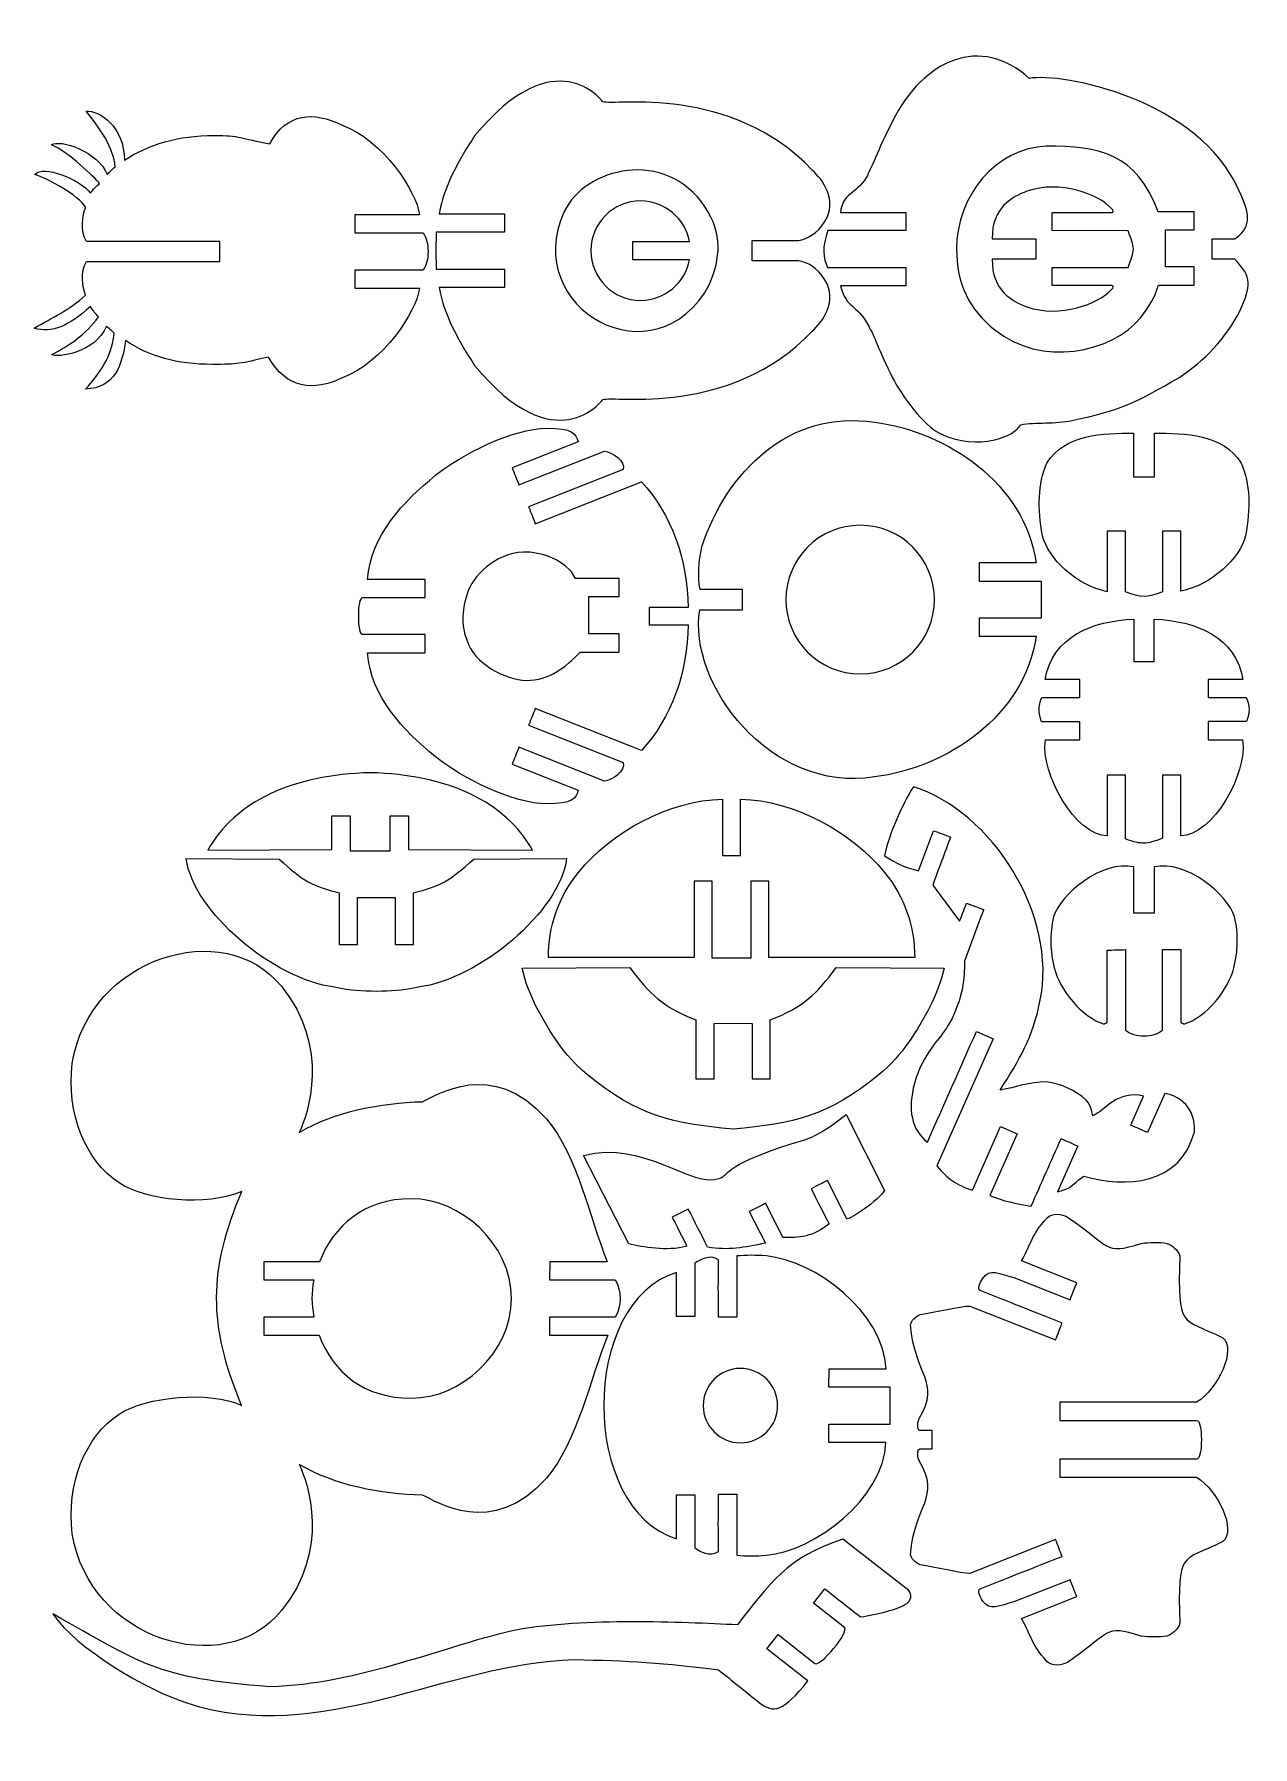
# Model space of a CAD drawing. Header units: inches. Extents: x 48 to 249, y 183 to 466.
import ezdxf

# ---------------------------------------------------------------- set-up
doc = ezdxf.new("R2010")
doc.units = ezdxf.units.IN
doc.header["$MEASUREMENT"] = 0
doc.layers.add('Capa 1', color=7, linetype='Continuous')

msp = doc.modelspace()

# ---------------------------------------------------------------- linework, layer by layer
at = {"layer": 'Capa 1', "color": 250, "lineweight": 20}
for points, knots in [([(114.56, 429.94), (114.56, 429.94), (114.59, 433), (114.59, 433), (114.59, 433), (125.86, 433), (125.86, 433), (125.86, 434.01), (125.86, 434.99), (125.86, 436), (125.86, 436), (115.07, 436), (115.07, 436), (115.95, 440.68), (118.36, 444.93), (120.94, 448.88), (134.31, 465.08), (142.07, 454.54), (142.11, 454.52), (143.95, 453.8), (163.21, 457.45), (176.68, 443.24), (178.42, 441.75), (180.95, 438.17), (178.8, 434.77), (177.48, 432.69), (175.96, 431.91), (174.42, 431.61), (174.42, 431.61), (166.76, 431.61), (166.76, 431.61), (166.76, 431.61), (166.76, 428.26), (166.76, 428.26), (166.76, 428.26), (174.42, 428.26), (174.42, 428.26), (175.96, 427.96), (177.48, 427.19), (178.8, 425.1), (180.95, 421.7), (178.42, 418.12), (176.68, 416.64), (163.21, 402.42), (143.95, 406.07), (142.11, 405.35), (142.07, 405.33), (134.31, 394.79), (120.94, 410.99), (118.36, 414.94), (115.95, 419.19), (115.07, 423.88), (115.07, 423.88), (125.86, 423.88), (125.86, 423.88), (125.86, 424.88), (125.86, 425.86), (125.86, 426.88), (125.86, 426.88), (114.59, 426.88), (114.59, 426.88), (114.59, 426.88), (114.56, 429.94), (114.56, 429.94), (114.56, 429.94), (114.56, 429.94), (114.56, 429.94)], [0, 0, 0, 0, 1, 1, 1, 2, 2, 2, 3, 3, 3, 4, 4, 4, 5, 5, 5, 6, 6, 6, 7, 7, 7, 8, 8, 8, 9, 9, 9, 10, 10, 10, 11, 11, 11, 12, 12, 12, 13, 13, 13, 14, 14, 14, 15, 15, 15, 16, 16, 16, 17, 17, 17, 18, 18, 18, 19, 19, 19, 20, 20, 20, 21, 21, 21, 22, 22, 22, 22]), ([(247.33, 419.93), (244.93, 415.44), (241.57, 411.78), (237.22, 408.97), (230.78, 405.2), (227.61, 403.47), (219.58, 401.92), (216.92, 401.29), (213.55, 401.67), (211.12, 401.21), (210.24, 399.35), (204.38, 396.67), (197.71, 399.8), (195.27, 401), (191.51, 405.85), (189.95, 408.97), (187.76, 413.36), (186.89, 416.04), (186.02, 417.47), (183.91, 421.49), (182.51, 419.98), (181.36, 424.14), (184.98, 424.14), (188.54, 424.14), (192.15, 424.14), (192.15, 424.14), (192.15, 427.14), (192.15, 427.14), (187.86, 427.14), (183.57, 427.14), (179.23, 427.14), (178.47, 428.7), (178.29, 430.66), (179.3, 433.25), (183.57, 433.25), (187.89, 433.26), (192.15, 433.26), (192.15, 433.26), (192.15, 436.26), (192.15, 436.26), (188.57, 436.26), (184.97, 436.26), (181.36, 436.26), (181.71, 439.4), (183.8, 439.15), (185.66, 442.05), (186.41, 443.46), (187.44, 446.28), (189.95, 451.31), (195.03, 461.47), (204.61, 465.66), (212.53, 458.36), (217.94, 459.41), (240.53, 454.89), (247.1, 440.02), (249.39, 435.43), (248.92, 433.57), (246.48, 431.88), (245.25, 431.88), (243.96, 431.88), (242.73, 431.88), (242.73, 430.7), (242.75, 429.71), (242.75, 428.53), (242.75, 428.53), (246.48, 428.53), (246.48, 428.53), (249.45, 425.44), (249.13, 424.21), (247.33, 419.93), (247.33, 419.93), (247.33, 419.93), (247.33, 419.93)], [0, 0, 0, 0, 1, 1, 1, 2, 2, 2, 3, 3, 3, 4, 4, 4, 5, 5, 5, 6, 6, 6, 7, 7, 7, 8, 8, 8, 9, 9, 9, 10, 10, 10, 11, 11, 11, 12, 12, 12, 13, 13, 13, 14, 14, 14, 15, 15, 15, 16, 16, 16, 17, 17, 17, 18, 18, 18, 19, 19, 19, 20, 20, 20, 21, 21, 21, 22, 22, 22, 23, 23, 23, 24, 24, 24, 24]), ([(56.76, 437.04), (56.16, 435.97), (55.79, 433.01), (56.84, 431.47), (56.84, 431.47), (78.86, 431.47), (78.86, 431.47), (78.86, 431.47), (78.86, 428.12), (78.86, 428.12), (78.86, 428.12), (56.87, 428.12), (56.87, 428.12), (55.83, 426.58), (56.11, 423.83), (56.71, 422.6), (53.99, 420.09), (51.13, 418.87), (48.22, 417.13), (51.07, 416.24), (54.02, 417.51), (57.52, 420.73), (57.91, 419.98), (58.35, 419.47), (58.85, 419.03), (56.66, 415.97), (53.95, 414.29), (51.13, 412.78), (51.97, 412.18), (58.36, 413.06), (60.14, 417.49), (60.49, 417.08), (60.94, 416.78), (61.44, 416.33), (61.15, 413.2), (59.68, 410.35), (56.7, 407.09), (61.61, 407.26), (62.69, 411.07), (63.31, 415.08), (67.27, 412.45), (71.76, 411.16), (77.65, 411.16), (81.93, 411.16), (82.09, 411.24), (86.93, 412.38), (89.72, 407.11), (94.49, 406.69), (98.95, 408.89), (105.91, 411.42), (111.35, 419.94), (111.84, 423.73), (111.84, 423.73), (101.17, 423.74), (101.17, 423.74), (101.17, 424.74), (101.17, 425.73), (101.17, 426.74), (101.17, 426.74), (112.44, 426.73), (112.44, 426.73), (113.04, 427.72), (113.26, 428.43), (113.25, 429.8), (113.26, 431.16), (113.04, 431.87), (112.44, 432.86), (112.44, 432.86), (101.17, 432.86), (101.17, 432.86), (101.17, 433.86), (101.17, 434.85), (101.17, 435.86), (101.17, 435.86), (111.84, 435.86), (111.84, 435.86), (111.35, 439.66), (105.91, 448.17), (98.95, 450.7), (94.49, 452.9), (89.91, 452.82), (87.11, 447.55), (82.22, 448.48), (82.22, 448.96), (77.94, 448.96), (72, 448.96), (67.05, 447.49), (63.1, 444.85), (63.15, 450.4), (58.95, 453.15), (56.78, 452.97), (58.88, 450.36), (61.44, 446.88), (61.56, 443.77), (61.06, 443.34), (60.66, 442.92), (60.27, 442.51), (58.87, 446.23), (52.45, 448.46), (51.07, 447.38), (53.81, 446.3), (58.2, 442.05), (59, 440.98), (58.5, 440.66), (57.95, 440.08), (57.49, 439.41), (55.82, 441.74), (49.63, 444.17), (48.34, 442.5), (50.67, 441.7), (55.45, 439.13), (56.76, 437.04), (56.76, 437.04), (56.76, 437.04), (56.76, 437.04)], [0, 0, 0, 0, 1, 1, 1, 2, 2, 2, 3, 3, 3, 4, 4, 4, 5, 5, 5, 6, 6, 6, 7, 7, 7, 8, 8, 8, 9, 9, 9, 10, 10, 10, 11, 11, 11, 12, 12, 12, 13, 13, 13, 14, 14, 14, 15, 15, 15, 16, 16, 16, 17, 17, 17, 18, 18, 18, 19, 19, 19, 20, 20, 20, 21, 21, 21, 22, 22, 22, 23, 23, 23, 24, 24, 24, 25, 25, 25, 26, 26, 26, 27, 27, 27, 28, 28, 28, 29, 29, 29, 30, 30, 30, 31, 31, 31, 32, 32, 32, 33, 33, 33, 34, 34, 34, 35, 35, 35, 36, 36, 36, 37, 37, 37, 38, 38, 38, 38]), ([(159.75, 424.4), (150.97, 407.99), (128.37, 420.18), (135.76, 436.39), (139.03, 443.56), (152.49, 447.03), (159.04, 437.1), (161.91, 432.75), (161.57, 428.73), (159.75, 424.4), (159.75, 424.4), (159.75, 424.4), (159.75, 424.4)], [0, 0, 0, 0, 1, 1, 1, 2, 2, 2, 3, 3, 3, 4, 4, 4, 4]), ([(239.79, 424.25), (237.77, 424.25), (235.88, 424.25), (233.86, 424.25), (233.22, 422.06), (232.16, 420.44), (230.95, 418.92), (226.18, 412.95), (214.38, 410.75), (206.88, 416.84), (202.61, 420.31), (200.53, 424.35), (200.53, 430.25), (200.53, 438.96), (207.07, 446.92), (215.35, 447.18), (224.2, 447.18), (230.22, 446.02), (233.82, 436.37), (233.82, 436.37), (239.79, 436.37), (239.79, 436.37), (239.79, 436.37), (239.79, 433.37), (239.79, 433.37), (239.79, 433.37), (235.02, 433.37), (235.02, 433.37), (235.02, 433.37), (235.02, 427.25), (235.02, 427.25), (235.02, 427.25), (239.79, 427.25), (239.79, 427.25), (239.79, 427.25), (239.79, 424.25), (239.79, 424.25), (239.79, 424.25), (239.79, 424.25), (239.79, 424.25)], [0, 0, 0, 0, 1, 1, 1, 2, 2, 2, 3, 3, 3, 4, 4, 4, 5, 5, 5, 6, 6, 6, 7, 7, 7, 8, 8, 8, 9, 9, 9, 10, 10, 10, 11, 11, 11, 12, 12, 12, 13, 13, 13, 13]), ([(229.75, 430.2), (229.7, 429.39), (229.4, 428.55), (228.86, 427.17), (228.86, 427.17), (216.3, 427.13), (216.3, 427.13), (216.3, 427.13), (216.31, 424.17), (216.31, 424.17), (216.31, 424.17), (226.23, 424.17), (226.23, 424.17), (226.44, 424.17), (226.42, 423.76), (226.17, 423.56), (223.92, 421.1), (217.62, 418.77), (212.16, 420.66), (209.72, 421.62), (206.35, 423.27), (206.42, 428.53), (206.42, 428.53), (213.65, 428.53), (213.65, 428.53), (213.65, 428.53), (213.65, 431.87), (213.65, 431.87), (213.65, 431.87), (206.42, 431.87), (206.42, 431.87), (206.35, 437.13), (209.72, 438.78), (212.16, 439.75), (217.62, 441.63), (223.92, 439.3), (226.17, 436.85), (226.42, 436.64), (226.44, 436.23), (226.23, 436.23), (226.23, 436.23), (216.31, 436.23), (216.31, 436.23), (216.31, 436.23), (216.3, 433.27), (216.3, 433.27), (216.3, 433.27), (228.86, 433.23), (228.86, 433.23), (229.4, 431.85), (229.7, 431.01), (229.75, 430.2), (229.75, 430.2), (229.75, 430.2), (229.75, 430.2)], [0, 0, 0, 0, 1, 1, 1, 2, 2, 2, 3, 3, 3, 4, 4, 4, 5, 5, 5, 6, 6, 6, 7, 7, 7, 8, 8, 8, 9, 9, 9, 10, 10, 10, 11, 11, 11, 12, 12, 12, 13, 13, 13, 14, 14, 14, 15, 15, 15, 16, 16, 16, 17, 17, 17, 18, 18, 18, 18]), ([(140.15, 429.94), (140.15, 434.47), (143.82, 438.14), (148.35, 438.14), (152.37, 438.14), (155.71, 435.25), (156.41, 431.44), (156.41, 431.44), (147.09, 431.44), (147.09, 431.44), (147.09, 431.44), (147.09, 428.44), (147.09, 428.44), (147.09, 428.44), (156.41, 428.44), (156.41, 428.44), (155.71, 424.62), (152.37, 421.73), (148.35, 421.73), (143.82, 421.73), (140.15, 425.41), (140.15, 429.94), (140.15, 429.94), (140.15, 429.94), (140.15, 429.94)], [0, 0, 0, 0, 1, 1, 1, 2, 2, 2, 3, 3, 3, 4, 4, 4, 5, 5, 5, 6, 6, 6, 7, 7, 7, 8, 8, 8, 8]), ([(214.51, 375.4), (214.51, 375.4), (204.24, 375.4), (204.24, 375.4), (204.24, 376.63), (204.24, 377.46), (204.24, 378.4), (207.41, 378.4), (210.52, 378.4), (213.69, 378.4), (211.76, 391.58), (198.9, 400.12), (186.97, 401.6), (172.95, 403.81), (162.5, 393.39), (158.48, 381.04), (157.91, 378.63), (157.79, 376.2), (158.17, 374.02), (160.53, 374.02), (162.83, 374.02), (165.16, 374.02), (165.16, 374.02), (165.16, 370.67), (165.16, 370.67), (162.83, 370.67), (160.51, 370.67), (158.15, 370.67), (156.03, 358.5), (169.8, 340.35), (186.97, 343.06), (198.9, 344.54), (211.76, 353.1), (213.7, 366.28), (210.53, 366.28), (207.41, 366.28), (204.24, 366.28), (204.24, 367.23), (204.24, 368.06), (204.24, 369.28), (204.24, 369.28), (214.51, 369.28), (214.51, 369.28), (214.51, 369.28), (214.51, 375.4), (214.51, 375.4), (214.51, 375.4), (214.51, 375.4), (214.51, 375.4)], [0, 0, 0, 0, 1, 1, 1, 2, 2, 2, 3, 3, 3, 4, 4, 4, 5, 5, 5, 6, 6, 6, 7, 7, 7, 8, 8, 8, 9, 9, 9, 10, 10, 10, 11, 11, 11, 12, 12, 12, 13, 13, 13, 14, 14, 14, 15, 15, 15, 16, 16, 16, 16]), ([(101.82, 369.62), (101.78, 367.96), (102.05, 366.57), (102.48, 366.55), (102.48, 366.55), (112.76, 366.55), (112.76, 366.55), (112.76, 366.55), (112.76, 363.55), (112.76, 363.55), (112.76, 363.55), (103.25, 363.55), (103.25, 363.55), (103.81, 356.34), (109.12, 350.75), (114.49, 346.38), (118.76, 342.91), (127.34, 338.62), (132.84, 338.62), (137.22, 338.62), (137.59, 339.43), (138.06, 340.86), (138.06, 340.86), (127.15, 345.17), (127.15, 345.17), (127.48, 346.01), (127.87, 346.99), (128.26, 347.96), (128.26, 347.96), (142.4, 342.37), (142.4, 342.37), (143.58, 342.51), (146, 344.04), (145.46, 345.43), (145.46, 345.43), (129.87, 351.59), (129.87, 351.59), (130.38, 352.88), (130.52, 353.23), (130.97, 354.38), (130.97, 354.38), (148.52, 347.44), (148.52, 347.44), (153.37, 352.68), (156.2, 360.46), (156.2, 368.19), (156.2, 368.19), (149.76, 368.19), (149.76, 368.19), (149.76, 368.19), (149.76, 371.04), (149.76, 371.04), (149.76, 371.04), (156.2, 371.04), (156.2, 371.04), (156.2, 378.78), (153.37, 386.55), (148.52, 391.79), (148.52, 391.79), (130.97, 384.85), (130.97, 384.85), (130.52, 386), (130.38, 386.35), (129.87, 387.64), (129.87, 387.64), (145.46, 393.81), (145.46, 393.81), (146, 395.2), (143.58, 396.72), (142.4, 396.86), (142.4, 396.86), (128.26, 391.27), (128.26, 391.27), (127.87, 392.24), (127.48, 393.22), (127.15, 394.06), (127.15, 394.06), (138.06, 398.37), (138.06, 398.37), (137.59, 399.8), (137.22, 400.61), (132.84, 400.61), (127.34, 400.61), (118.76, 396.32), (114.49, 392.85), (109.12, 388.49), (103.81, 382.9), (103.25, 375.68), (103.25, 375.68), (112.76, 375.68), (112.76, 375.68), (112.76, 375.68), (112.76, 372.68), (112.76, 372.68), (112.76, 372.68), (102.48, 372.68), (102.48, 372.68), (102.05, 372.66), (101.78, 371.27), (101.82, 369.62), (101.82, 369.62), (101.82, 369.62), (101.82, 369.62)], [0, 0, 0, 0, 1, 1, 1, 2, 2, 2, 3, 3, 3, 4, 4, 4, 5, 5, 5, 6, 6, 6, 7, 7, 7, 8, 8, 8, 9, 9, 9, 10, 10, 10, 11, 11, 11, 12, 12, 12, 13, 13, 13, 14, 14, 14, 15, 15, 15, 16, 16, 16, 17, 17, 17, 18, 18, 18, 19, 19, 19, 20, 20, 20, 21, 21, 21, 22, 22, 22, 23, 23, 23, 24, 24, 24, 25, 25, 25, 26, 26, 26, 27, 27, 27, 28, 28, 28, 29, 29, 29, 30, 30, 30, 31, 31, 31, 32, 32, 32, 33, 33, 33, 34, 34, 34, 34]), ([(229.77, 392.62), (229.77, 392.62), (229.77, 399.81), (229.77, 399.81), (224.77, 399.81), (218.41, 399.72), (215.44, 394.87), (213.96, 391.3), (213.87, 387.49), (214.73, 382.87), (215.69, 379.13), (220.23, 374.73), (225.43, 373.63), (225.43, 373.63), (225.43, 383.61), (225.43, 383.61), (225.43, 383.61), (228.43, 383.61), (228.43, 383.61), (228.43, 380.31), (228.43, 376.89), (228.43, 373.59), (230.92, 372.62), (232.07, 372.62), (234.55, 373.59), (234.55, 376.89), (234.55, 380.31), (234.55, 383.61), (234.55, 383.61), (237.55, 383.61), (237.55, 383.61), (237.55, 383.61), (237.55, 373.7), (237.55, 373.7), (242.76, 374.8), (247.29, 379.13), (248.25, 382.87), (249.11, 387.49), (249.02, 391.3), (247.55, 394.87), (244.58, 399.72), (238.22, 399.81), (233.21, 399.81), (233.21, 399.81), (233.21, 392.62), (233.21, 392.62), (233.21, 392.62), (229.77, 392.62), (229.77, 392.62), (229.77, 392.62), (229.77, 392.62), (229.77, 392.62)], [0, 0, 0, 0, 1, 1, 1, 2, 2, 2, 3, 3, 3, 4, 4, 4, 5, 5, 5, 6, 6, 6, 7, 7, 7, 8, 8, 8, 9, 9, 9, 10, 10, 10, 11, 11, 11, 12, 12, 12, 13, 13, 13, 14, 14, 14, 15, 15, 15, 16, 16, 16, 17, 17, 17, 17]), ([(184.61, 360.06), (177.84, 360.06), (172.34, 365.55), (172.34, 372.33), (172.34, 379.11), (177.84, 384.6), (184.61, 384.6), (191.39, 384.6), (196.88, 379.11), (196.88, 372.33), (196.88, 365.55), (191.39, 360.06), (184.61, 360.06), (184.61, 360.06), (184.61, 360.06), (184.61, 360.06)], [0, 0, 0, 0, 1, 1, 1, 2, 2, 2, 3, 3, 3, 4, 4, 4, 5, 5, 5, 5]), ([(137.61, 375.83), (137.61, 375.83), (144.8, 375.83), (144.8, 375.83), (144.8, 375.83), (144.8, 372.83), (144.8, 372.83), (144.8, 372.83), (139.82, 372.83), (139.82, 372.83), (139.82, 372.83), (139.82, 366.66), (139.82, 366.66), (139.82, 366.66), (144.84, 366.66), (144.84, 366.66), (144.84, 366.66), (144.84, 363.66), (144.84, 363.66), (144.84, 363.66), (138.38, 363.66), (138.38, 363.66), (135.87, 361.16), (133.41, 358.99), (129.44, 358.99), (126.13, 359.12), (120.8, 361.66), (119.68, 365.68), (118.87, 367.46), (118.63, 370.3), (119.78, 373.47), (120.5, 375.93), (124.21, 380.02), (129.01, 380.18), (131.82, 380.28), (136.1, 378.87), (137.61, 375.83), (137.61, 375.83), (137.61, 375.83), (137.61, 375.83)], [0, 0, 0, 0, 1, 1, 1, 2, 2, 2, 3, 3, 3, 4, 4, 4, 5, 5, 5, 6, 6, 6, 7, 7, 7, 8, 8, 8, 9, 9, 9, 10, 10, 10, 11, 11, 11, 12, 12, 12, 13, 13, 13, 13]), ([(231.49, 332.13), (232.25, 332.13), (233.17, 332.4), (234.55, 332.93), (234.55, 336.41), (234.55, 339.88), (234.55, 343.35), (235.68, 343.35), (236.42, 343.35), (237.55, 343.35), (237.55, 340.01), (237.55, 336.68), (237.55, 333.34), (242.76, 333.35), (248.65, 343.6), (247.77, 349.18), (245.86, 349.18), (243.99, 349.19), (242.09, 349.19), (242.09, 349.19), (242.09, 352.19), (242.09, 352.19), (242.09, 352.19), (248.42, 352.19), (248.42, 352.19), (248.95, 353.56), (249.01, 354.78), (248.38, 356.16), (246.46, 356.16), (243.99, 356.16), (242.07, 356.16), (242.07, 356.16), (242.07, 359.15), (242.07, 359.15), (242.07, 359.15), (247.8, 359.15), (247.8, 359.15), (246.64, 366.22), (240.08, 368.82), (233.17, 369.11), (233.17, 369.11), (233.17, 362.14), (233.17, 362.14), (233.17, 362.14), (231.49, 362.13), (231.49, 362.13), (231.49, 362.13), (229.82, 362.14), (229.82, 362.14), (229.82, 362.14), (229.82, 369.11), (229.82, 369.11), (222.9, 368.81), (216.35, 366.22), (215.18, 359.15), (215.18, 359.15), (220.91, 359.15), (220.91, 359.15), (220.91, 359.15), (220.91, 356.15), (220.91, 356.15), (219, 356.15), (216.52, 356.15), (214.61, 356.15), (213.98, 354.77), (214.04, 353.56), (214.57, 352.18), (214.57, 352.18), (220.9, 352.18), (220.9, 352.18), (220.9, 352.18), (220.9, 349.18), (220.9, 349.18), (219, 349.18), (217.13, 349.18), (215.22, 349.18), (214.33, 343.59), (220.23, 333.34), (225.43, 333.33), (225.43, 336.67), (225.43, 340.01), (225.43, 343.35), (226.57, 343.35), (227.31, 343.35), (228.43, 343.35), (228.43, 339.88), (228.43, 336.3), (228.43, 332.83), (229.81, 332.29), (230.74, 332.12), (231.49, 332.13), (231.49, 332.13), (231.49, 332.13), (231.49, 332.13)], [0, 0, 0, 0, 1, 1, 1, 2, 2, 2, 3, 3, 3, 4, 4, 4, 5, 5, 5, 6, 6, 6, 7, 7, 7, 8, 8, 8, 9, 9, 9, 10, 10, 10, 11, 11, 11, 12, 12, 12, 13, 13, 13, 14, 14, 14, 15, 15, 15, 16, 16, 16, 17, 17, 17, 18, 18, 18, 19, 19, 19, 20, 20, 20, 21, 21, 21, 22, 22, 22, 23, 23, 23, 24, 24, 24, 25, 25, 25, 26, 26, 26, 27, 27, 27, 28, 28, 28, 29, 29, 29, 30, 30, 30, 31, 31, 31, 31]), ([(103.7, 330.89), (103.7, 330.89), (100.39, 330.89), (100.39, 330.89), (100.39, 330.89), (100.39, 336.63), (100.39, 336.63), (100.39, 336.63), (97.39, 336.63), (97.39, 336.63), (97.39, 336.63), (97.39, 331.09), (97.39, 331.09), (97.39, 331.09), (76.91, 331), (76.91, 331), (81.33, 338.94), (90.92, 343.49), (103.7, 343.75), (116.47, 343.49), (126.06, 338.94), (130.48, 331), (130.48, 331), (110, 331.09), (110, 331.09), (110, 331.09), (110, 336.63), (110, 336.63), (110, 336.63), (107, 336.63), (107, 336.63), (107, 336.63), (107, 330.89), (107, 330.89), (107, 330.89), (103.7, 330.89), (103.7, 330.89), (103.7, 330.89), (103.7, 330.89), (103.7, 330.89)], [0, 0, 0, 0, 1, 1, 1, 2, 2, 2, 3, 3, 3, 4, 4, 4, 5, 5, 5, 6, 6, 6, 7, 7, 7, 8, 8, 8, 9, 9, 9, 10, 10, 10, 11, 11, 11, 12, 12, 12, 13, 13, 13, 13]), ([(163.38, 330.09), (163.38, 330.09), (161.88, 330.09), (161.88, 330.09), (161.88, 330.09), (161.88, 339.4), (161.88, 339.4), (153.02, 339.21), (143.49, 333.96), (138.09, 327.31), (134.77, 323.22), (133.12, 318.27), (133.12, 313.28), (133.12, 313.28), (157.2, 313.23), (157.2, 313.23), (157.2, 313.23), (157.2, 325.84), (157.2, 325.84), (158.2, 325.84), (159.2, 325.84), (160.2, 325.84), (160.2, 325.84), (160.2, 313.13), (160.2, 313.13), (161.52, 313.15), (162.37, 313.16), (163.38, 313.17), (164.38, 313.16), (165.24, 313.15), (166.55, 313.13), (166.55, 313.13), (166.55, 325.84), (166.55, 325.84), (167.56, 325.84), (168.55, 325.84), (169.55, 325.84), (169.55, 325.84), (169.55, 313.23), (169.55, 313.23), (169.55, 313.23), (193.63, 313.28), (193.63, 313.28), (193.63, 318.27), (191.98, 323.22), (188.66, 327.31), (183.26, 333.96), (173.74, 339.21), (164.87, 339.4), (164.87, 339.4), (164.87, 330.09), (164.87, 330.09), (164.87, 330.09), (163.38, 330.09), (163.38, 330.09), (163.38, 330.09), (163.38, 330.09), (163.38, 330.09)], [0, 0, 0, 0, 1, 1, 1, 2, 2, 2, 3, 3, 3, 4, 4, 4, 5, 5, 5, 6, 6, 6, 7, 7, 7, 8, 8, 8, 9, 9, 9, 10, 10, 10, 11, 11, 11, 12, 12, 12, 13, 13, 13, 14, 14, 14, 15, 15, 15, 16, 16, 16, 17, 17, 17, 18, 18, 18, 19, 19, 19, 19]), ([(239.81, 284.5), (237.51, 275.62), (228.43, 275.18), (221.55, 277.16), (219.22, 275.44), (219.68, 275.24), (217.18, 274.56), (217.18, 274.56), (220.54, 282.14), (220.54, 282.14), (219.61, 282.55), (218.73, 282.94), (217.8, 283.35), (216.16, 279.65), (214.51, 275.94), (212.87, 272.23), (210.16, 272.64), (208.42, 273.02), (206.04, 273.98), (206.04, 273.98), (210.54, 284.14), (210.54, 284.14), (210.54, 284.14), (207.79, 285.35), (207.79, 285.35), (207.79, 285.35), (203.14, 274.85), (203.14, 274.85), (200.43, 275.74), (199.1, 276.72), (197.26, 278.84), (197.26, 278.84), (206.56, 299.84), (206.56, 299.84), (206.56, 299.84), (203.82, 301.05), (203.82, 301.05), (201.12, 294.96), (198.42, 288.87), (195.72, 282.77), (193.11, 284.74), (192.4, 288.23), (193.59, 292.48), (194.36, 295.22), (195.12, 296.43), (196.65, 298.7), (198.32, 300.85), (200.1, 302.51), (201.47, 307.94), (201.78, 310.2), (201.87, 310.89), (201.82, 312.65), (201.82, 312.65), (204.37, 319.51), (204.37, 319.51), (204.56, 320), (204.76, 320.51), (204.96, 321.04), (204.96, 321.04), (204.94, 321.04), (204.94, 321.04), (204.94, 321.04), (204.99, 321.17), (204.99, 321.17), (204.99, 321.17), (202.17, 322.22), (202.17, 322.22), (201.94, 321.59), (201.1, 319.29), (201.02, 319.24), (201.02, 319.24), (196.6, 325.22), (196.6, 325.22), (197.58, 327.87), (198.56, 330.5), (199.54, 333.14), (198.58, 333.5), (197.69, 333.83), (196.73, 334.19), (196.73, 334.19), (194.26, 327.55), (194.26, 327.55), (191.4, 328.33), (191.06, 328.56), (188.66, 330.05), (189.34, 333.63), (191.59, 338.52), (193.4, 341.44), (206.3, 337.43), (217.36, 320.25), (214.3, 306), (213.16, 300.19), (210.9, 296.25), (207.72, 291.37), (210.4, 291.8), (212.6, 292.74), (215.32, 292.73), (217.83, 292.39), (220.22, 291.34), (221.93, 289.72), (222.87, 288.65), (222.91, 287.58), (223.04, 287.12), (223.66, 287.33), (224.44, 288.06), (226.45, 289.54), (227.62, 290.21), (229.44, 290.95), (231.43, 290.34), (231.43, 290.34), (229.32, 285.58), (229.32, 285.58), (230.24, 285.17), (231.15, 284.77), (232.07, 284.36), (232.07, 284.36), (234.93, 290.83), (234.93, 290.83), (239.21, 289.96), (239.91, 286.58), (239.81, 284.5), (239.81, 284.5), (239.81, 284.5), (239.81, 284.5)], [0, 0, 0, 0, 1, 1, 1, 2, 2, 2, 3, 3, 3, 4, 4, 4, 5, 5, 5, 6, 6, 6, 7, 7, 7, 8, 8, 8, 9, 9, 9, 10, 10, 10, 11, 11, 11, 12, 12, 12, 13, 13, 13, 14, 14, 14, 15, 15, 15, 16, 16, 16, 17, 17, 17, 18, 18, 18, 19, 19, 19, 20, 20, 20, 21, 21, 21, 22, 22, 22, 23, 23, 23, 24, 24, 24, 25, 25, 25, 26, 26, 26, 27, 27, 27, 28, 28, 28, 29, 29, 29, 30, 30, 30, 31, 31, 31, 32, 32, 32, 33, 33, 33, 34, 34, 34, 35, 35, 35, 36, 36, 36, 37, 37, 37, 38, 38, 38, 39, 39, 39, 40, 40, 40, 41, 41, 41, 41]), ([(104.72, 323.16), (104.72, 323.16), (101.6, 323.16), (101.6, 323.16), (101.6, 323.16), (101.6, 315.38), (101.6, 315.38), (101.6, 315.38), (98.6, 315.38), (98.6, 315.38), (98.6, 317.98), (98.6, 321.31), (98.6, 323.95), (94.29, 324.95), (92.56, 325.91), (88.66, 329.51), (88.66, 329.51), (73.31, 329.57), (73.31, 329.57), (74.48, 320.77), (87.69, 309.68), (97.83, 308.35), (100.76, 307.69), (102.18, 307.75), (104.72, 307.64), (107.26, 307.75), (108.68, 307.69), (111.61, 308.35), (121.75, 309.68), (134.96, 320.77), (136.13, 329.57), (136.13, 329.57), (120.79, 329.51), (120.79, 329.51), (116.88, 325.91), (115.15, 324.95), (110.84, 323.95), (110.84, 321.31), (110.84, 317.98), (110.84, 315.38), (110.84, 315.38), (107.84, 315.38), (107.84, 315.38), (107.84, 315.38), (107.84, 323.16), (107.84, 323.16), (107.84, 323.16), (104.72, 323.16), (104.72, 323.16), (104.72, 323.16), (104.72, 323.16), (104.72, 323.16)], [0, 0, 0, 0, 1, 1, 1, 2, 2, 2, 3, 3, 3, 4, 4, 4, 5, 5, 5, 6, 6, 6, 7, 7, 7, 8, 8, 8, 9, 9, 9, 10, 10, 10, 11, 11, 11, 12, 12, 12, 13, 13, 13, 14, 14, 14, 15, 15, 15, 16, 16, 16, 17, 17, 17, 17]), ([(231.49, 300.31), (230.16, 300.33), (229.36, 300.61), (228.43, 301.24), (228.43, 301.24), (228.43, 314.55), (228.43, 314.55), (227.43, 314.55), (226.43, 314.48), (225.43, 314.48), (225.43, 310.54), (225.43, 306.55), (225.43, 302.6), (225.36, 302.49), (224.99, 302.38), (224.91, 302.27), (221.23, 303.31), (217.47, 308.06), (216.67, 311.56), (215.97, 314.33), (215.87, 317.1), (216.56, 319.97), (217.68, 323.72), (224.57, 329.37), (229.82, 328.22), (229.82, 328.22), (229.82, 320.56), (229.82, 320.56), (229.82, 320.56), (233.17, 320.56), (233.17, 320.56), (233.17, 320.56), (233.17, 328.22), (233.17, 328.22), (238.41, 329.37), (245.31, 323.72), (246.43, 319.97), (247.12, 317.1), (247.02, 314.33), (246.32, 311.56), (245.51, 308.06), (241.76, 303.31), (238.07, 302.27), (237.99, 302.38), (237.62, 302.49), (237.55, 302.6), (237.55, 306.55), (237.55, 310.61), (237.55, 314.55), (236.55, 314.55), (235.55, 314.55), (234.55, 314.55), (234.55, 314.55), (234.55, 301.24), (234.55, 301.24), (233.63, 300.61), (232.83, 300.33), (231.49, 300.31), (231.49, 300.31), (231.49, 300.31), (231.49, 300.31)], [0, 0, 0, 0, 1, 1, 1, 2, 2, 2, 3, 3, 3, 4, 4, 4, 5, 5, 5, 6, 6, 6, 7, 7, 7, 8, 8, 8, 9, 9, 9, 10, 10, 10, 11, 11, 11, 12, 12, 12, 13, 13, 13, 14, 14, 14, 15, 15, 15, 16, 16, 16, 17, 17, 17, 18, 18, 18, 19, 19, 19, 20, 20, 20, 20]), ([(144.17, 260.03), (144.17, 260.03), (133.33, 260.03), (133.33, 260.03), (133.33, 260.03), (133.36, 263.03), (133.36, 263.03), (136.52, 263.03), (139.69, 263.03), (142.85, 263.03), (139.87, 270.45), (138, 280.42), (132.82, 286.63), (123.78, 296.81), (114.52, 290.39), (112.34, 289.45), (105.35, 289.28), (97.91, 287.82), (91.98, 284.39), (93.43, 287.26), (97.19, 298.51), (89.07, 308.5), (79.59, 320.17), (57.26, 313.28), (54.5, 295.8), (53.48, 287.56), (56.6, 279.78), (62.26, 276.04), (66.6, 273.18), (76.67, 272.04), (82.5, 274.64), (77.05, 261.7), (76.88, 252.66), (82.47, 239.3), (77.28, 241.79), (66.6, 240.76), (62.26, 237.89), (56.6, 234.16), (53.48, 226.38), (54.5, 218.14), (57.26, 200.66), (79.59, 193.77), (89.07, 205.44), (97.19, 215.43), (93.43, 226.67), (91.98, 229.55), (97.91, 226.12), (105.35, 224.66), (112.34, 224.49), (114.52, 223.55), (123.78, 217.12), (132.82, 227.31), (138, 233.52), (139.94, 243.48), (142.92, 250.91), (139.75, 250.91), (136.5, 250.91), (133.33, 250.91), (133.33, 250.91), (133.33, 253.91), (133.33, 253.91), (133.33, 253.91), (144.17, 253.91), (144.17, 253.91), (145.23, 255.64), (145.23, 258.29), (144.17, 260.03), (144.17, 260.03), (144.17, 260.03), (144.17, 260.03)], [0, 0, 0, 0, 1, 1, 1, 2, 2, 2, 3, 3, 3, 4, 4, 4, 5, 5, 5, 6, 6, 6, 7, 7, 7, 8, 8, 8, 9, 9, 9, 10, 10, 10, 11, 11, 11, 12, 12, 12, 13, 13, 13, 14, 14, 14, 15, 15, 15, 16, 16, 16, 17, 17, 17, 18, 18, 18, 19, 19, 19, 20, 20, 20, 21, 21, 21, 22, 22, 22, 23, 23, 23, 23]), ([(163.63, 302.39), (163.63, 302.39), (160.5, 302.38), (160.5, 302.38), (160.5, 302.38), (160.5, 293.2), (160.5, 293.2), (160.5, 293.2), (157.5, 293.2), (157.5, 293.2), (157.5, 293.2), (157.5, 302.94), (157.5, 302.94), (152.02, 305.09), (149.88, 307.15), (146.6, 311.58), (146.6, 311.58), (128.79, 311.51), (128.79, 311.51), (129.3, 309.13), (130.09, 307.36), (131.08, 305.23), (133.34, 301), (135.64, 297.16), (139.54, 293.94), (148.08, 286.9), (153.58, 285.89), (163.63, 284.92), (173.69, 285.89), (179.19, 286.9), (187.73, 293.94), (191.63, 297.16), (193.93, 301), (196.19, 305.23), (197.18, 307.36), (197.97, 309.13), (198.47, 311.51), (198.47, 311.51), (180.67, 311.58), (180.67, 311.58), (177.39, 307.15), (175.25, 305.09), (169.76, 302.94), (169.76, 302.94), (169.76, 293.2), (169.76, 293.2), (169.76, 293.2), (166.76, 293.2), (166.76, 293.2), (166.76, 293.2), (166.76, 302.38), (166.76, 302.38), (166.76, 302.38), (163.63, 302.39), (163.63, 302.39), (163.63, 302.39), (163.63, 302.39), (163.63, 302.39)], [0, 0, 0, 0, 1, 1, 1, 2, 2, 2, 3, 3, 3, 4, 4, 4, 5, 5, 5, 6, 6, 6, 7, 7, 7, 8, 8, 8, 9, 9, 9, 10, 10, 10, 11, 11, 11, 12, 12, 12, 13, 13, 13, 14, 14, 14, 15, 15, 15, 16, 16, 16, 17, 17, 17, 18, 18, 18, 19, 19, 19, 19]), ([(156.23, 271.73), (157.3, 269.63), (158.36, 267.54), (159.43, 265.44), (162.8, 264.84), (165.48, 265.41), (168.96, 266.1), (168.96, 266.1), (166.31, 271.32), (166.31, 271.32), (167.23, 271.79), (168.08, 272.22), (168.99, 272.68), (169.95, 270.79), (170.88, 268.95), (171.85, 267.04), (174.37, 266.89), (176.98, 267.19), (179.47, 269.27), (178.49, 271.2), (177.51, 273.13), (176.53, 275.06), (177.81, 275.71), (178.31, 275.97), (179.2, 276.42), (179.2, 276.42), (182.4, 270.12), (182.4, 270.12), (182.83, 269.89), (187.76, 273.22), (188.63, 274.78), (188.63, 274.78), (182.29, 287.35), (182.29, 287.35), (179.89, 285.38), (177.55, 283.88), (175.64, 283.22), (161.96, 279.18), (163, 277.4), (161.48, 276.82), (156.7, 274.99), (149.02, 283.27), (138.95, 280.57), (138.95, 280.57), (146.4, 266), (146.4, 266), (148.72, 265.44), (152.65, 264.69), (155.99, 265.58), (155.97, 265.75), (153.81, 269.87), (153.56, 270.37), (154.44, 270.82), (155.34, 271.28), (156.23, 271.73), (156.23, 271.73), (156.23, 271.73), (156.23, 271.73)], [0, 0, 0, 0, 1, 1, 1, 2, 2, 2, 3, 3, 3, 4, 4, 4, 5, 5, 5, 6, 6, 6, 7, 7, 7, 8, 8, 8, 9, 9, 9, 10, 10, 10, 11, 11, 11, 12, 12, 12, 13, 13, 13, 14, 14, 14, 15, 15, 15, 16, 16, 16, 17, 17, 17, 18, 18, 18, 19, 19, 19, 19]), ([(86.13, 260.03), (86.13, 260.03), (86.13, 263.03), (86.13, 263.03), (86.13, 263.03), (95.31, 263.03), (95.31, 263.03), (97.77, 269.01), (102.58, 273.43), (110.56, 273.43), (118.54, 273.43), (127.02, 266.06), (127.02, 256.97), (127.02, 247.88), (118.6, 240.51), (110.56, 240.51), (102.52, 240.51), (97.64, 244.75), (95.26, 250.91), (95.26, 250.91), (86.13, 250.91), (86.13, 250.91), (86.13, 250.91), (86.13, 253.91), (86.13, 253.91), (86.13, 253.91), (94.41, 253.91), (94.41, 253.91), (94.02, 256.09), (93.95, 257.85), (94.39, 260.03), (94.39, 260.03), (86.13, 260.03), (86.13, 260.03), (86.13, 260.03), (86.13, 260.03), (86.13, 260.03)], [0, 0, 0, 0, 1, 1, 1, 2, 2, 2, 3, 3, 3, 4, 4, 4, 5, 5, 5, 6, 6, 6, 7, 7, 7, 8, 8, 8, 9, 9, 9, 10, 10, 10, 11, 11, 11, 12, 12, 12, 12]), ([(196.5, 232.13), (196.5, 232.13), (194.46, 232.13), (194.46, 232.13), (193.89, 232.13), (194.17, 230.51), (194.35, 230.17), (198.06, 223.87), (193.59, 223.21), (192.94, 214.65), (193.07, 213.94), (193.67, 213.4), (194.53, 213), (196.91, 212.64), (201.24, 211.56), (202.72, 211.59), (202.72, 211.59), (216.87, 217.19), (216.87, 217.19), (217.25, 216.24), (217.6, 215.33), (217.97, 214.4), (213.8, 212.75), (208.62, 210.7), (204.45, 209.05), (203.83, 208.8), (204.41, 207.76), (204.81, 207.08), (206.06, 205.23), (207.63, 206.32), (210.01, 206.88), (210.01, 206.88), (219.28, 210.55), (219.28, 210.55), (219.68, 209.54), (220.08, 208.54), (220.38, 207.76), (220.38, 207.76), (211.25, 204.15), (211.25, 204.15), (213.15, 200.82), (212.59, 200.25), (215.51, 197.01), (216.32, 196.24), (217.87, 196.29), (219.04, 197.01), (226.03, 201.73), (224.69, 203.28), (231.04, 201.24), (232.37, 201.05), (233.99, 201.03), (235.27, 201.24), (236.05, 201.47), (237.18, 202.36), (237.39, 203.36), (237.07, 215.56), (237.55, 213.35), (244.5, 216.85), (246.78, 218.63), (243.8, 225.23), (240.18, 227.46), (232.58, 227.46), (225.05, 227.46), (217.59, 227.46), (217.59, 227.46), (217.59, 230.46), (217.59, 230.46), (225.07, 230.46), (232.6, 230.46), (240.16, 230.46), (240.72, 230.46), (240.97, 231.98), (240.96, 233.65), (240.97, 235.33), (240.72, 236.85), (240.16, 236.85), (232.6, 236.85), (225.07, 236.85), (217.59, 236.85), (217.59, 236.85), (217.59, 239.85), (217.59, 239.85), (225.05, 239.85), (232.58, 239.85), (240.18, 239.85), (243.8, 242.07), (246.78, 248.67), (244.5, 250.46), (237.55, 253.96), (237.07, 251.75), (237.39, 263.95), (237.18, 264.95), (236.05, 265.84), (235.27, 266.07), (233.99, 266.28), (232.37, 266.25), (231.04, 266.07), (224.69, 264.03), (226.03, 265.58), (219.04, 270.3), (217.87, 271.02), (216.32, 271.07), (215.51, 270.3), (212.59, 267.06), (213.15, 266.49), (211.25, 263.16), (211.25, 263.16), (220.38, 259.55), (220.38, 259.55), (220.08, 258.77), (219.68, 257.77), (219.28, 256.76), (219.28, 256.76), (210.01, 260.42), (210.01, 260.42), (207.63, 260.99), (206.06, 262.08), (204.81, 260.23), (204.41, 259.54), (203.83, 258.5), (204.45, 258.26), (208.62, 256.61), (213.8, 254.56), (217.97, 252.91), (217.6, 251.98), (217.25, 251.07), (216.87, 250.12), (216.87, 250.12), (202.72, 255.71), (202.72, 255.71), (201.24, 255.75), (196.91, 254.67), (194.53, 254.31), (193.67, 253.91), (193.07, 253.37), (192.94, 252.66), (193.59, 244.1), (198.06, 243.44), (194.35, 237.14), (194.17, 236.79), (193.87, 235.18), (194.46, 235.18), (194.46, 235.18), (196.5, 235.18), (196.5, 235.18), (196.5, 235.18), (196.5, 232.13), (196.5, 232.13), (196.5, 232.13), (196.5, 232.13), (196.5, 232.13)], [0, 0, 0, 0, 1, 1, 1, 2, 2, 2, 3, 3, 3, 4, 4, 4, 5, 5, 5, 6, 6, 6, 7, 7, 7, 8, 8, 8, 9, 9, 9, 10, 10, 10, 11, 11, 11, 12, 12, 12, 13, 13, 13, 14, 14, 14, 15, 15, 15, 16, 16, 16, 17, 17, 17, 18, 18, 18, 19, 19, 19, 20, 20, 20, 21, 21, 21, 22, 22, 22, 23, 23, 23, 24, 24, 24, 25, 25, 25, 26, 26, 26, 27, 27, 27, 28, 28, 28, 29, 29, 29, 30, 30, 30, 31, 31, 31, 32, 32, 32, 33, 33, 33, 34, 34, 34, 35, 35, 35, 36, 36, 36, 37, 37, 37, 38, 38, 38, 39, 39, 39, 40, 40, 40, 41, 41, 41, 42, 42, 42, 43, 43, 43, 44, 44, 44, 45, 45, 45, 46, 46, 46, 47, 47, 47, 48, 48, 48, 49, 49, 49, 50, 50, 50, 50]), ([(189.58, 236.22), (186.24, 236.22), (182.73, 236.22), (179.44, 236.22), (179.44, 236.22), (179.44, 233.22), (179.44, 233.22), (179.44, 233.22), (188.88, 233.22), (188.88, 233.22), (188.44, 223.78), (177.1, 215.34), (169.12, 214.58), (167.47, 214.43), (165.69, 214.46), (164.23, 214.58), (164.23, 214.58), (164.23, 224.67), (164.23, 224.67), (164.23, 224.67), (161.23, 224.67), (161.23, 224.67), (161.23, 224.67), (161.23, 221), (161.23, 221), (161.16, 220.23), (161.18, 219.4), (161.23, 218.52), (161.23, 218.52), (161.23, 215.21), (161.23, 215.21), (159.82, 214.23), (158.11, 215.23), (157.31, 215.79), (157.31, 215.79), (157.31, 224.54), (157.31, 224.54), (157.31, 224.54), (154.31, 224.54), (154.31, 224.54), (154.31, 222.13), (154.31, 219.75), (154.31, 217.31), (138.26, 222.15), (138.26, 256.42), (154.31, 261.26), (154.31, 258.81), (154.31, 256.44), (154.31, 254.02), (154.31, 254.02), (157.31, 254.02), (157.31, 254.02), (157.31, 254.02), (157.31, 262.78), (157.31, 262.78), (158.11, 263.33), (159.82, 264.34), (161.23, 263.36), (161.23, 263.36), (161.23, 260.05), (161.23, 260.05), (161.18, 259.17), (161.16, 258.34), (161.23, 257.56), (161.23, 257.56), (161.23, 253.89), (161.23, 253.89), (161.23, 253.89), (164.23, 253.89), (164.23, 253.89), (164.23, 253.89), (164.23, 263.99), (164.23, 263.99), (165.69, 264.11), (167.47, 264.14), (169.12, 263.99), (177.1, 263.23), (188.47, 254.79), (188.91, 245.34), (188.91, 245.34), (179.47, 245.34), (179.47, 245.34), (179.47, 245.34), (179.44, 242.34), (179.44, 242.34), (182.73, 242.34), (186.24, 242.34), (189.58, 242.34), (189.58, 242.34), (189.58, 236.22), (189.58, 236.22), (189.58, 236.22), (189.58, 236.22), (189.58, 236.22)], [0, 0, 0, 0, 1, 1, 1, 2, 2, 2, 3, 3, 3, 4, 4, 4, 5, 5, 5, 6, 6, 6, 7, 7, 7, 8, 8, 8, 9, 9, 9, 10, 10, 10, 11, 11, 11, 12, 12, 12, 13, 13, 13, 14, 14, 14, 15, 15, 15, 16, 16, 16, 17, 17, 17, 18, 18, 18, 19, 19, 19, 20, 20, 20, 21, 21, 21, 22, 22, 22, 23, 23, 23, 24, 24, 24, 25, 25, 25, 26, 26, 26, 27, 27, 27, 28, 28, 28, 29, 29, 29, 30, 30, 30, 31, 31, 31, 31]), ([(164.84, 245.42), (168.23, 245.42), (170.98, 242.67), (170.98, 239.28), (170.98, 235.89), (168.23, 233.15), (164.84, 233.15), (161.45, 233.15), (158.7, 235.89), (158.7, 239.28), (158.7, 242.67), (161.45, 245.42), (164.84, 245.42), (164.84, 245.42), (164.84, 245.42), (164.84, 245.42)], [0, 0, 0, 0, 1, 1, 1, 2, 2, 2, 3, 3, 3, 4, 4, 4, 5, 5, 5, 5]), ([(51.29, 204.9), (65.82, 196.84), (68.15, 194.25), (87.18, 192.87), (101.64, 193.21), (116.4, 199.76), (127.76, 202.24), (139.4, 204.27), (154.91, 203.52), (164.34, 203.09), (169.69, 209.89), (172.42, 214.18), (181.74, 217.22), (181.74, 217.22), (192.63, 208.77), (192.63, 208.77), (193.2, 208.06), (193.07, 207.13), (192.3, 206.61), (190.87, 205.64), (187.38, 204.82), (184.69, 204.39), (182.72, 205.94), (180.74, 207.49), (178.77, 209.05), (178.77, 209.05), (176.91, 206.69), (176.91, 206.69), (176.91, 206.69), (182.01, 202.68), (182.01, 202.68), (182.93, 201.96), (177.99, 196.04), (177.13, 196.73), (177.13, 196.73), (171.06, 201.5), (171.06, 201.5), (171.06, 201.5), (169.21, 199.15), (169.21, 199.15), (171.46, 197.38), (173.71, 195.61), (175.96, 193.84), (171.93, 188.72), (170.29, 188.44), (167.96, 190.27), (165.67, 192.07), (163.5, 193.87), (161.2, 195.68), (152.59, 196.78), (146.02, 197.21), (137.39, 197.36), (116.42, 196.87), (95.8, 182.97), (73.41, 190.2), (66.95, 192.29), (55.1, 199.17), (51.29, 204.9), (51.29, 204.9), (51.29, 204.9), (51.29, 204.9)], [0, 0, 0, 0, 1, 1, 1, 2, 2, 2, 3, 3, 3, 4, 4, 4, 5, 5, 5, 6, 6, 6, 7, 7, 7, 8, 8, 8, 9, 9, 9, 10, 10, 10, 11, 11, 11, 12, 12, 12, 13, 13, 13, 14, 14, 14, 15, 15, 15, 16, 16, 16, 17, 17, 17, 18, 18, 18, 19, 19, 19, 20, 20, 20, 20])]:
    msp.add_open_spline(points, degree=3, knots=knots, dxfattribs=at)

doc.saveas('drawing.dxf')
